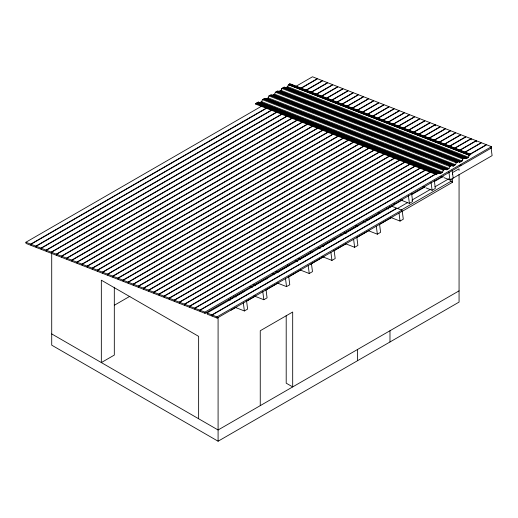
<?xml version="1.0" encoding="UTF-8"?>
<svg xmlns="http://www.w3.org/2000/svg" width="518" height="518" viewBox="0 0 518 518"><rect width="100%" height="100%" fill="white"/><g stroke="black" fill="none" stroke-linecap="round" stroke-linejoin="round"><path stroke-width="0.78" d="M447.837 169.088L446.756 169.794L445.603 168.939L443.33 170.247L442.547 172.222L440.268 173.536L439.115 172.682L436.842 173.99L436.583 174.67L255.685 104.099L255.957 103.425L258.229 102.111L259.382 102.972L260.56 102.234M444.535 169.574L263.643 98.983L264.717 98.368L265.863 99.223L266.951 98.595L268.149 97.908L268.933 95.934L270.001 95.318L451.029 165.857L270.131 95.286M463.921 158.443L462.794 159.013L462.011 160.988L459.725 162.302L458.572 161.448L456.306 162.756L455.523 164.73L454.435 165.359L273.517 94.716L272.351 95.48M279.998 90.987L460.91 161.584M283.1 87.795L284.175 87.134L465.06 157.725L466.213 158.56L468.492 157.239L469.276 155.27L470.901 154.345L290.015 83.761L288.39 84.699L287.607 86.674L286.415 87.361L467.301 157.932M289.594 84.026L470.48 154.597M451.029 165.831L452.091 165.19L453.237 166.051L454.331 165.365M463.998 158.366L465.06 157.705L466.213 158.54L463.202 157.362M273.433 94.794L454.428 165.3M255.698 104.099L255.97 103.438M260.58 102.24L261.661 101.651L262.445 99.676L263.513 99.061L444.418 169.69M273.53 94.723L274.637 94.159L275.421 92.191L276.489 91.569L457.375 162.14M267.061 98.537L447.947 169.101L449.035 168.473L449.818 166.505L450.893 165.935M257.122 102.836L438.047 173.323M276.489 91.621L277.687 90.877L458.572 161.467M463.863 158.443L282.964 87.846L281.902 88.442L281.112 90.404L280.018 91M25.9 242.249L30.704 244.127L30.86 245.325L26.055 243.447L25.9 242.249L262.05 105.912M296.387 86.085L312.503 76.781L317.307 78.665L300.485 88.371M30.704 244.127L266.148 108.197M31.022 244.256L35.826 246.134L35.982 247.332L31.177 245.454L31.022 244.256L267.171 107.919M300.809 88.494L317.625 78.788L322.429 80.666L305.607 90.378M35.826 246.134L271.277 110.198M36.143 246.257L40.948 248.135L41.103 249.333L36.299 247.455L36.143 246.257L272.293 109.913M305.931 90.495L322.746 80.789L327.551 82.666L310.735 92.372M40.948 248.135L276.398 112.199M41.272 248.258L46.07 250.136L46.225 251.334L41.421 249.456L41.272 248.258L276.716 112.322M311.053 92.502L327.868 82.789L332.673 84.667L316.556 93.972M46.07 250.136L282.219 113.798M46.393 250.259L51.191 252.136L51.347 253.334L46.549 251.457L46.393 250.259L281.837 114.323M316.174 94.503L332.99 84.79L337.794 86.668L321.678 95.972M51.191 252.136L287.341 115.799M51.515 252.26L56.313 254.137L56.468 255.335L51.67 253.457L51.515 252.26L286.959 116.323M321.296 96.497L338.112 86.791L342.916 88.669L326.8 97.973M56.313 254.137L292.463 117.8M56.637 254.254L61.441 256.138L61.597 257.336L56.792 255.458L56.637 254.254L292.081 118.324M326.418 98.498L343.24 88.792L348.038 90.669L331.222 100.375M61.441 256.138L297.585 119.794M61.759 256.255L66.563 258.132L66.718 259.337L61.914 257.452L61.759 256.255L297.908 119.917M331.539 100.498L348.361 90.786L353.159 92.67L336.344 102.376M66.563 258.132L302.706 121.795M66.88 258.255L71.685 260.133L71.84 261.331L67.036 259.453L66.88 258.255L303.03 121.918M336.661 102.499L353.483 92.787L358.288 94.664L341.466 104.377M71.685 260.133L307.129 124.203M72.002 260.256L76.806 262.134L76.962 263.332L72.157 261.454L72.002 260.256L308.152 123.919M341.789 104.494L358.605 94.788L363.409 96.665L346.587 106.378M76.806 262.134L312.956 125.796M77.124 262.257L81.928 264.135L82.084 265.333L77.279 263.455L77.124 262.257L312.574 126.321M346.911 106.494L363.727 96.788L368.531 98.666L351.709 108.372M81.928 264.135L318.078 127.797M82.245 264.251L87.05 266.135L87.205 267.333L82.401 265.449L82.245 264.251L317.696 128.322M352.033 108.495L368.848 98.789L373.653 100.667L356.837 110.373M87.05 266.135L323.2 129.791M87.367 266.252L92.172 268.13L92.327 269.328L87.523 267.45L87.367 266.252L322.818 130.316M357.155 110.496L373.97 100.783L378.775 102.668L362.658 111.972M92.172 268.13L328.321 131.792M92.495 268.253L97.293 270.131L97.449 271.328L92.651 269.451L92.495 268.253L327.939 132.317M362.276 112.497L379.092 102.784L383.896 104.662L367.081 114.374M97.293 270.131L333.443 133.793M97.617 270.254L102.415 272.131L102.57 273.329L97.772 271.451L97.617 270.254L333.76 133.916M368.097 114.089L384.214 104.785L389.018 106.663L372.202 116.375M102.415 272.131L338.565 135.794M102.739 272.254L107.543 274.132L107.692 275.33L102.894 273.452L102.739 272.254L338.889 135.91M372.52 116.492L389.342 106.786L394.14 108.663L377.324 118.369M107.543 274.132L342.987 138.196M107.861 274.249L112.665 276.133L112.82 277.331L108.016 275.446L107.861 274.249L344.01 137.911M377.641 118.492L394.463 108.78L399.261 110.664L382.446 120.37M112.665 276.133L348.109 140.197M112.982 276.249L117.787 278.127L117.942 279.325L113.138 277.447L112.982 276.249L348.433 140.313M382.763 120.493L399.585 110.781L404.39 112.659L387.568 122.371M117.787 278.127L353.231 142.197M118.104 278.25L122.908 280.128L123.064 281.326L118.259 279.448L118.104 278.25L353.554 142.314M387.891 122.494L404.707 112.782L409.511 114.659L392.689 124.372M122.908 280.128L359.058 143.79M123.226 280.251L128.03 282.129L128.186 283.327L123.381 281.449L123.226 280.251L358.676 144.315M393.013 124.488L409.829 114.782L414.633 116.66L398.517 125.965M128.03 282.129L364.18 145.791M128.347 282.245L133.152 284.129L133.307 285.327L128.503 283.45L128.347 282.245L364.497 145.908M398.834 126.088L414.95 116.783L419.755 118.661L402.939 128.367M133.152 284.129L369.302 147.785M133.469 284.246L138.274 286.124L138.429 287.328L133.625 285.444L133.469 284.246L369.619 147.908M403.956 128.082L420.072 118.777L424.877 120.662L408.061 130.368M138.274 286.124L374.423 149.786M138.597 286.247L143.395 288.125L143.551 289.322L138.746 287.445L138.597 286.247L374.741 149.909M409.078 130.083L425.194 120.778L429.998 122.656L413.183 132.368M143.395 288.125L378.846 152.195M114.497 305.167L129.869 296.29M143.719 288.248L148.517 290.125L148.672 291.323L143.874 289.445L143.719 288.248L379.862 151.91M413.5 132.491L430.316 122.779L435.12 124.657L435.275 125.855M148.517 290.125L383.967 154.189M418.304 134.369L435.12 124.657M148.841 290.248L153.645 292.133L153.801 293.33L148.996 291.453L148.841 290.248L384.991 153.911M418.622 134.492L435.444 124.786L440.242 126.664L423.426 136.37M153.645 292.133L389.089 156.196M153.963 292.256L158.767 294.133L158.922 295.331L154.118 293.453L153.963 292.256L389.413 156.319M423.75 136.499L440.565 126.787L445.37 128.665L428.548 138.377M158.767 294.133L394.917 157.796M159.084 294.263L163.889 296.141L164.044 297.338L159.24 295.461L159.084 294.263L395.234 157.919M428.872 138.5L445.687 128.794L450.492 130.672L434.375 139.977M163.889 296.141L400.038 159.803M164.212 296.264L169.01 298.141L169.166 299.339L164.361 297.461L164.212 296.264L400.356 159.926M433.993 140.507L450.809 130.795L455.613 132.673L438.798 142.385M169.01 298.141L405.16 161.804M169.334 298.271L174.132 300.149L174.288 301.346L169.49 299.469L169.334 298.271L405.484 161.927M439.814 142.107L455.931 132.802L460.735 134.68L443.92 144.392M174.132 300.149L410.282 163.811M174.456 300.265L179.26 302.149L179.416 303.347L174.611 301.47L174.456 300.265L410.606 163.928M444.936 144.108L461.059 134.803L465.857 136.681L449.041 146.387M179.26 302.149L414.704 166.213M179.578 302.266L184.382 304.144L184.537 305.348L179.733 303.464L179.578 302.266L415.727 165.928M449.359 146.51L466.181 136.797L470.979 138.682L471.134 139.879M184.382 304.144L419.826 168.214M454.163 148.388L470.979 138.682M184.699 304.267L189.504 306.144L189.659 307.342L184.855 305.465L184.699 304.267L420.849 167.929M454.48 148.511L471.302 138.798L476.107 140.676L476.256 141.874M189.504 306.144L425.654 169.807M459.285 150.388L476.107 140.676M189.821 306.267L194.626 308.145L194.781 309.343L189.976 307.465L189.821 306.267L425.272 170.331M459.608 150.505L476.424 140.799L481.228 142.677L465.112 151.981M194.626 308.145L430.775 171.808M194.943 308.268L199.747 310.146L199.903 311.344L195.098 309.466L194.943 308.268L430.393 172.332M464.73 152.506L481.546 142.8L486.35 144.677L470.234 153.982M199.747 310.146L435.897 173.808M469.153 154.914L486.667 144.8L491.472 146.678L491.627 147.876L205.024 313.345L200.22 311.46L200.065 310.263L437.619 173.116M443.22 169.878L444.625 169.069M449.527 166.239L450.932 165.43M455.834 162.6L457.239 161.791M462.846 158.553L464.245 157.744M200.065 310.263L204.869 312.147L491.472 146.678M459.79 165.702L461.182 164.899M235.062 296.6L244.146 291.356M253.93 285.709L267.204 278.043M276.988 272.397L289.568 265.132M300.045 259.084L312.626 251.819M322.41 246.173L335.683 238.507M344.768 233.262L357.349 226.003M367.832 219.949L380.406 212.684M390.19 207.038L402.771 199.78M411.855 194.535L425.129 186.869M434.214 181.624L443.298 176.379M207.064 313.008L391.925 206.281L396.73 208.158L211.868 314.886L207.064 313.008L207.219 314.206L212.024 316.09L211.868 314.886M390.281 217.269L400.051 221.082L403.295 219.205L402.259 211.214L217.146 318.091L212.341 316.213L212.186 315.015L397.053 208.281L401.851 210.159L402.007 211.363M397.151 208.637L407.634 202.583M411.823 200.168L430.691 189.271M434.887 186.849L448.86 178.781M400.375 199.864L409.395 203.386L412.639 201.515L411.603 193.518M426.081 187.93L432.103 190.281L435.34 188.41L434.304 180.413M443.92 177.629L449.935 179.979L492.1 155.64L491.064 147.643M401.346 209.958L450.958 181.319L450.958 179.073M212.186 315.015L216.99 316.893L401.851 210.159M231.067 310.146L235.955 307.316M246.439 301.269L255.523 296.024M266.006 289.97L277.881 283.113M288.364 277.059L300.246 270.202M310.729 264.154L324.003 256.488M333.786 250.835L346.367 243.577M356.844 237.522L369.425 230.264M379.208 224.618L391.783 217.353M401.567 211.707L452.577 182.252L452.577 178.211M235.36 307.439L244.379 310.955L247.623 309.084L246.587 301.094M254.066 295.907L263.837 299.721L267.081 297.85L266.045 289.86M277.519 283.093L286.538 286.616L289.782 284.745L288.746 276.754M300.22 269.988L309.246 273.51L312.483 271.639L311.447 263.643M322.17 256.585L331.947 260.405L335.191 258.527L334.155 250.537M345.629 243.771L354.649 247.293L357.893 245.422L356.857 237.432M368.33 230.665L377.35 234.188L380.594 232.317L379.558 224.32M459.065 290.857L218.091 429.985L51.716 333.922M51.716 253.393L51.716 345.163L218.091 441.219L459.065 302.091L459.065 174.469M270.007 95.364L271.199 94.626L452.084 165.21M289.465 84.097L470.35 154.701M288.39 84.699L469.276 155.27M288.396 84.712L469.289 155.283M287.6 86.661L468.492 157.239M286.519 87.302L467.398 157.841M289.096 89.459L284.175 87.134M290.604 90.028L301.159 94.147M302.667 94.736L306.429 96.225M307.938 96.788L311.706 98.284M314.724 99.437L319.243 101.224M321.51 102.085L334.317 107.103M335.826 107.673L339.594 109.162M342.612 110.315L345.623 111.493M347.889 112.374L362.205 117.981M363.714 118.551L367.476 120.04M368.991 120.61L372.753 122.099M375.77 123.252L379.539 124.728M381.047 125.311L395.363 130.918M396.879 131.488L400.641 132.977M402.149 133.547L405.918 135.036M408.935 136.195L412.704 137.665M415.721 138.837L428.528 143.855M430.037 144.425L433.806 145.914M436.823 147.073L440.591 148.543M442.1 149.132L445.862 150.621M448.879 151.774L456.416 154.733M457.925 155.303L461.687 156.792M283.106 87.775L463.992 158.34M279.914 91.097L460.813 161.674M281.106 92.599L278.846 91.712L279.927 91.071M282.614 93.188L287.127 94.969M289.394 95.83L296.931 98.789M298.439 99.359L302.201 100.848M303.716 101.418L308.993 103.477M310.496 104.066L314.264 105.555M317.281 106.708L324.812 109.674M326.327 110.237L330.089 111.726M331.604 112.296L336.875 114.355M338.383 114.944L342.152 116.433M343.661 117.003L347.423 118.492M350.446 119.652L357.977 122.611M359.486 123.174L370.033 127.311M371.548 127.881L375.31 129.37M376.826 129.94L380.588 131.43M383.605 132.589L388.124 134.369M390.391 135.23L403.198 140.248M404.707 140.818L408.475 142.308M411.493 143.467L413.752 144.367M416.77 145.526L421.289 147.306M423.549 148.167L431.086 151.133M432.595 151.696L436.363 153.186M437.872 153.755L441.64 155.245M444.658 156.404L448.426 157.873M449.935 158.463L459.725 162.302M276.618 91.498L457.517 162.076M275.421 92.191L456.313 162.769M274.624 94.147L455.523 164.73M278.386 97.811L282.155 99.281L278.38 97.831M291.951 103.108L299.488 106.048L294.211 104.008M300.997 106.63L304.765 108.107L300.99 106.65M316.822 112.807L313.053 111.338L315.313 112.238M322.856 115.158L318.33 113.397L320.59 114.297M334.162 119.574L337.93 121.044M344.71 123.685L339.432 121.626L343.201 123.122M346.218 124.275L349.987 125.744M377.875 136.623L367.32 132.511L371.089 134M379.383 137.212L383.152 138.682M391.44 141.919L393.699 142.8M405.762 147.507L400.485 145.448L404.247 146.937M416.31 151.619L412.542 150.149L416.31 151.638M428.373 156.326L438.921 160.444M453.244 166.032L451.735 165.443L453.237 166.051M334.155 119.593L337.924 121.063M346.212 124.294L348.478 125.175M372.591 134.589L376.359 136.059M379.377 137.231L383.145 138.701M391.44 141.938L393.699 142.819M428.367 156.345L432.135 157.815M433.644 158.404L438.921 160.463M268.933 95.934L449.825 166.518M268.143 97.896L449.035 168.473M266.951 98.595L447.843 169.166M264.717 98.368L445.597 168.959M268.887 100.382L274.158 102.441M275.667 103.03L279.435 104.519M280.944 105.083L284.706 106.578M287.73 107.731L290.74 108.929M293 109.79L295.26 110.69M296.769 111.26L307.316 115.397M308.832 115.967L312.594 117.456M314.109 118.026L317.871 119.516M320.888 120.668L323.899 121.866M326.165 122.727L340.481 128.334M341.99 128.904L345.759 130.394M347.267 130.963L351.036 132.453M354.053 133.605L358.573 135.373M360.839 136.253L368.369 139.213M369.878 139.782L373.646 141.272M375.155 141.841L378.923 143.331M381.941 144.49L385.709 145.959M387.218 146.542L391.731 148.329M393.997 149.19L401.534 152.15M403.043 152.719L406.805 154.209M408.32 154.778L413.597 156.837M415.099 157.427L418.868 158.916M420.376 159.486L424.896 161.266M427.162 162.128L434.693 165.087M436.208 165.656L446.756 169.794M262.445 99.676L443.337 170.26M261.655 101.638L442.547 172.222M260.573 102.279L441.453 172.818M260.47 102.344L441.342 172.902M262.399 104.124L269.93 107.084M271.445 107.653L275.207 109.143M276.716 109.712L281.993 111.771M283.501 112.361L287.27 113.831M288.779 114.42L292.541 115.909M295.558 117.062L303.095 120.021M304.603 120.59L315.158 124.708M316.666 125.298L320.428 126.787M321.943 127.357L326.457 129.137M328.723 129.999L343.045 135.587M344.554 136.176L348.316 137.665M349.825 138.235L353.593 139.724M356.611 140.883L359.621 142.074M361.888 142.942L376.204 148.543M377.713 149.113L381.481 150.602M382.99 151.172L386.752 152.661M389.776 153.82L392.786 155.011M395.046 155.879L409.362 161.48M410.878 162.05L414.64 163.539M416.155 164.109L419.917 165.598M422.934 166.757L426.702 168.227M429.72 169.405L440.268 173.536M437.917 173.375L257.032 102.804L437.904 173.394M256.119 103.328L437.011 173.912M255.957 103.425L436.855 174.003M440.915 176.457L442.417 177.046M423.076 186.758L424.579 187.341M389.484 206.229L390.986 206.811M386.24 208.1L388.494 208.981M378.25 212.568L379.759 213.157M366.776 219.334L368.285 219.923M363.539 221.205L365.792 222.086M355.549 225.68L357.802 226.56M344.075 232.44L346.335 233.32M340.831 234.317L342.34 234.9M333.598 239.076L335.101 239.666M322.125 245.843L323.627 246.432M318.13 247.423L320.383 248.303M310.146 251.89L311.648 252.48M298.672 258.657L300.175 259.246M295.428 260.528L297.682 261.409M287.445 265.002L288.947 265.585M275.971 271.762L278.224 272.643M272.727 273.634L274.229 274.223M265.488 278.399L266.997 278.988M253.263 284.874L255.523 285.748M250.026 286.745L252.279 287.626M233.806 296.108L236.059 296.989M230.562 297.979L232.064 298.562M228.807 299.566L230.316 300.155M450.634 181.132L452.577 182.252M344.392 232.142L345.791 232.951M452.143 170.118L453.179 178.108M448.899 171.989L449.935 179.979M431.06 182.284L432.103 190.281M408.359 195.396L409.395 203.386M399.015 213.086L400.051 221.082M376.314 226.198L377.35 234.188M353.613 239.303L354.649 247.293M330.911 252.408L331.947 260.405M308.204 265.514L309.246 273.51M285.502 278.626L286.538 286.616M262.801 291.731L263.837 299.721M243.343 302.965L244.379 310.955M216.99 316.893L217.146 318.091M204.869 312.147L205.024 313.345M459.065 170.428L459.065 168.816L452.577 172.559L452.577 174.171M394.198 203.477L394.198 205.089M389.983 330.743L389.983 341.977M357.55 349.469L357.55 360.703M286.201 315.52L286.201 383.171L292.689 386.914L292.689 312.017L260.256 330.743L260.256 405.639M218.091 317.638L218.091 441.219M198.634 418.745L198.634 336.357L101.334 280.186L101.334 362.574L114.31 355.083L114.31 287.231M281.915 88.455L281.119 90.417L462.011 160.988L462.794 159.013L281.902 88.442M276.877 97.222L273.109 95.752L276.877 97.242M289.691 102.221L285.172 100.46L289.685 102.24M310.042 110.159L306.274 108.689L310.036 110.179M332.653 118.985L325.116 116.045L332.647 119.004M356.015 128.101L351.495 126.334L356.015 128.121M365.812 131.922L358.275 128.982L365.812 131.941M389.18 141.038L386.163 139.86L389.173 141.058M398.977 144.859L395.208 143.389L398.977 144.878M411.039 149.566L407.271 148.09L411.033 149.585M426.864 155.737L419.327 152.797L426.858 155.756M444.198 162.503L440.43 161.033L444.198 162.522M449.475 164.556L445.707 163.086L449.469 164.575M439.115 172.682L258.229 102.111L439.109 172.701"/></g></svg>
